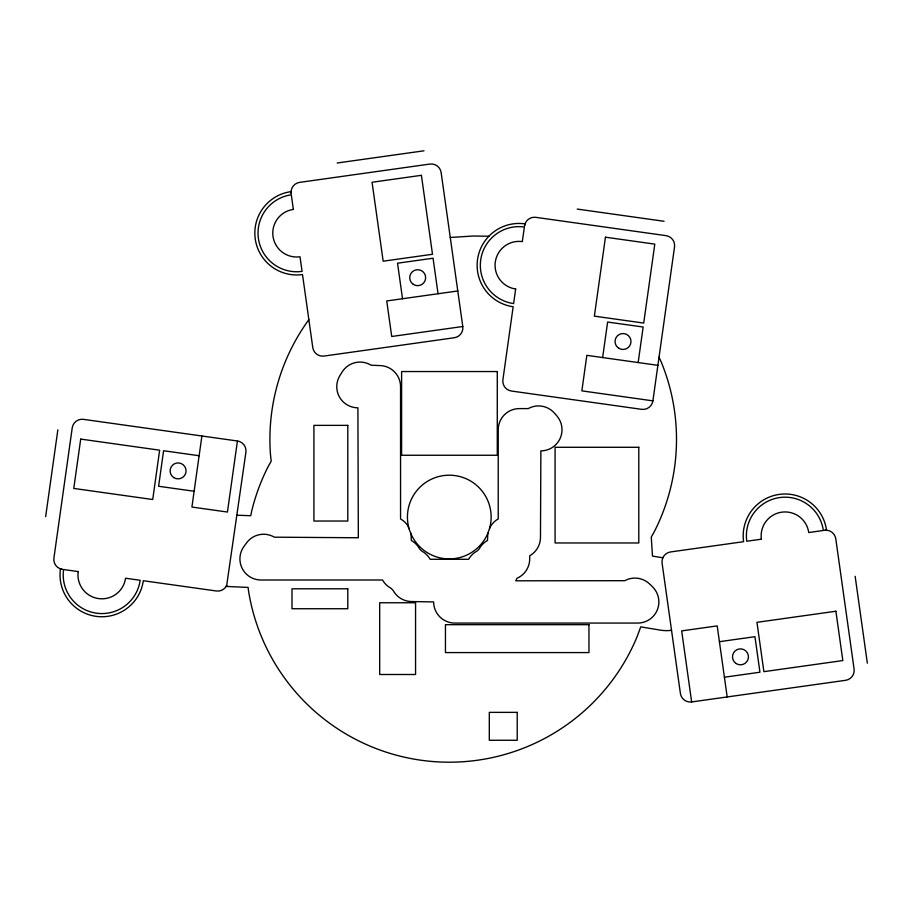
<?xml version="1.0" encoding="UTF-8"?>
<svg xmlns="http://www.w3.org/2000/svg" width="913" height="913" viewBox="0 0 913 913"><rect width="100%" height="100%" fill="white"/><g stroke="black" fill="none" stroke-linecap="round" stroke-linejoin="round"><path stroke-width="1.37" d="M45.65 516.678L57.85 429.84M201.899 435.992L191.913 507.046L227.44 512.045L237.426 440.99L83.482 419.352A9.963 9.963 0 0 0 72.23 427.832L53.913 558.094A9.963 9.963 0 0 0 62.404 569.358L60.429 569.073A41.85 41.85 0 0 0 96.048 616.343A41.85 41.85 0 0 0 143.318 580.725L216.347 590.985A9.963 9.963 0 0 0 226.686 585.484L245.905 452.243A9.963 9.963 0 0 0 237.426 440.99M602.637 357.565L607.624 322.038L643.151 327.025L638.164 362.552M652.898 400.853L674.536 246.909A9.963 9.963 0 0 0 666.056 235.657L535.794 217.34A9.963 9.963 0 0 0 524.541 225.831L524.815 223.856A41.85 41.85 0 0 0 477.545 259.475A41.85 41.85 0 0 0 513.163 306.745L502.903 379.774A9.963 9.963 0 0 0 511.383 391.026L641.645 409.332A9.963 9.963 0 0 0 652.898 400.853L581.855 390.867L586.842 355.34L657.896 365.326M489.505 528.638L489.95 527.406A21.125 21.125 0 0 1 496.843 519.794L498.224 518.972L498.224 429.738A21.125 21.125 0 0 1 519.349 408.602L528.239 408.602L529.837 407.791A21.125 21.125 0 0 1 554.431 413.144A57.222 57.222 0 0 1 558.083 417.481A21.125 21.125 0 0 1 540.873 450.862L540.473 537.358A21.125 21.125 0 0 1 531.081 554.921L529.711 555.755L529.711 558.882A21.125 21.125 0 0 1 518.538 577.518L517.123 578.191L515.731 580.805L624.8 580.691A21.125 21.125 0 0 1 649.736 584.115A60.669 60.669 0 0 1 653.925 588.36A21.125 21.125 0 0 1 637.742 623.065L454.765 623.065A21.125 21.125 0 0 1 433.641 601.941L411.717 601.541A21.125 21.125 0 0 1 393.092 590.369L391.004 588.28A21.125 21.125 0 0 1 383.392 581.387L382.57 580.006L261.038 580.006A21.125 21.125 0 0 1 243.999 546.396L246.578 542.881A21.125 21.125 0 0 1 274.379 537.186L358.33 537.757L357.907 407.814A21.125 21.125 0 0 1 339.91 375.608L342.055 372.127A21.125 21.125 0 0 1 371.123 365.211L379.431 365.554A21.125 21.125 0 0 1 400.556 386.678L400.556 518.972L401.937 519.794A21.125 21.125 0 0 1 407.757 525.626L411.021 533.968L411.318 540.496L412.699 541.318A21.125 21.125 0 0 1 419.592 548.93L421.68 551.018A21.125 21.125 0 0 1 429.281 557.911L430.114 559.281L468.666 559.281L469.487 557.911A21.125 21.125 0 0 1 477.1 551.018L479.188 548.93A21.125 21.125 0 0 1 486.081 541.318L487.462 540.496L487.862 533.283L489.505 528.638A41.85 41.85 0 0 0 449.287 475.194A41.85 41.85 0 0 0 409.07 528.638M663.169 557.135L662.872 557.809L652.475 556.097L651.266 537.106L654.347 531.606A203.291 203.291 0 0 0 661.023 361.514L659.038 357.211M226.686 585.484L226.219 586.294L227.223 586.477L248.108 587.413L248.496 590.7A203.291 203.291 0 0 0 637.103 636.703L640.732 626.877L660.692 630.175A35.881 35.881 0 0 0 671.215 630.347L671.523 630.29M308.856 319.664L308.731 319.824A203.291 203.291 0 0 0 270.533 455.267L271.229 461.111L268.148 466.611A203.291 203.291 0 0 0 251.611 511.44L250.755 515.719L237.06 515.217M488.889 236.227L473.208 236.022L450.269 237.471M337.159 163.005L423.997 150.805M457.79 290.973L386.735 300.959L391.723 336.486L462.777 326.5L441.139 172.546A9.963 9.963 0 0 0 429.886 164.066L299.624 182.372A9.963 9.963 0 0 0 291.144 193.624L290.87 191.65A41.85 41.85 0 0 0 255.241 238.932A41.85 41.85 0 0 0 302.511 274.551L312.782 347.579A9.963 9.963 0 0 0 324.035 356.059L454.297 337.753A9.963 9.963 0 0 0 462.777 326.5M719.421 641.691L754.948 636.692L759.936 672.219L724.408 677.218M691.655 701.937L845.609 680.311A9.963 9.963 0 0 0 854.089 669.046L835.783 538.784A9.963 9.963 0 0 0 824.53 530.305L826.505 530.031A41.85 41.85 0 0 0 779.223 494.401A41.85 41.85 0 0 0 743.604 541.683L670.576 551.943A9.963 9.963 0 0 0 662.096 563.195L680.402 693.458A9.963 9.963 0 0 0 691.655 701.937L681.669 630.894L717.196 625.896L727.182 696.95M577.21 209.077L664.048 221.277M199.125 455.735L163.598 450.737L158.611 486.264L194.138 491.262M855.15 576.32L867.35 663.158M438.046 293.746L433.059 258.219L397.532 263.206L402.519 298.734M487.953 533.066A41.85 41.85 0 0 1 410.622 533.066M80.709 439.085L73.77 488.432L152.722 499.525L159.649 450.189L80.709 439.085M515.662 288.987L513.608 303.584A38.666 38.666 0 0 1 480.706 259.92A38.666 38.666 0 0 1 524.37 227.006L522.316 241.614A23.921 23.921 0 0 0 495.303 261.974A23.921 23.921 0 0 0 515.662 288.987M605.456 237.197L594.363 316.149L643.711 323.076L654.804 244.136L605.456 237.197M421.407 175.319L372.059 182.258L383.163 261.198L432.5 254.271L421.407 175.319M761.374 539.184L746.766 541.238A38.666 38.666 0 0 1 779.668 497.562A38.666 38.666 0 0 1 823.343 530.476L808.735 532.53A23.921 23.921 0 0 0 781.722 512.17A23.921 23.921 0 0 0 761.374 539.184M835.897 611.231L756.957 622.324L763.884 671.66L842.836 660.567L835.897 611.231M497.277 371.545L401.606 371.545L401.606 455.256L497.277 455.256L497.277 371.545M347.796 425.367L313.912 425.367L313.912 521.038L347.796 521.038L347.796 425.367M638.792 447.29L555.081 447.29L555.081 542.961L638.792 542.961L638.792 447.29M347.796 588.794L291.989 588.794L291.989 608.731L347.796 608.731L347.796 588.794M415.563 602.751L379.682 602.751L379.682 674.502L415.563 674.502L415.563 602.751M588.965 624.675L445.453 624.675L445.453 652.578L588.965 652.578L588.965 624.675M517.215 712.368L489.311 712.368L489.311 740.272L517.215 740.272L517.215 712.368M78.187 571.572L63.579 569.518A38.666 38.666 0 0 0 96.493 613.194A38.666 38.666 0 0 0 140.168 580.28L125.56 578.226A23.921 23.921 0 0 1 98.547 598.586A23.921 23.921 0 0 1 78.187 571.572M293.358 209.419L291.304 194.811A38.666 38.666 0 0 0 258.402 238.487A38.666 38.666 0 0 0 302.066 271.389L300.023 256.781A23.921 23.921 0 0 1 273.01 236.433A23.921 23.921 0 0 1 293.358 209.419M736.095 663.511A7.977 7.977 0 0 0 748.432 657.292A7.977 7.977 0 0 0 736.882 649.725A7.977 7.977 0 0 0 736.095 663.511M618.74 348.241A7.977 7.977 0 0 0 630.974 341.839A7.977 7.977 0 0 0 619.311 334.443A7.977 7.977 0 0 0 618.74 348.241M413.304 284.354A7.977 7.977 0 0 0 425.641 278.134A7.977 7.977 0 0 0 414.091 270.568A7.977 7.977 0 0 0 413.304 284.354M173.812 477.625A7.977 7.977 0 0 0 186.047 471.222A7.977 7.977 0 0 0 174.383 463.827A7.977 7.977 0 0 0 173.812 477.625"/></g></svg>
